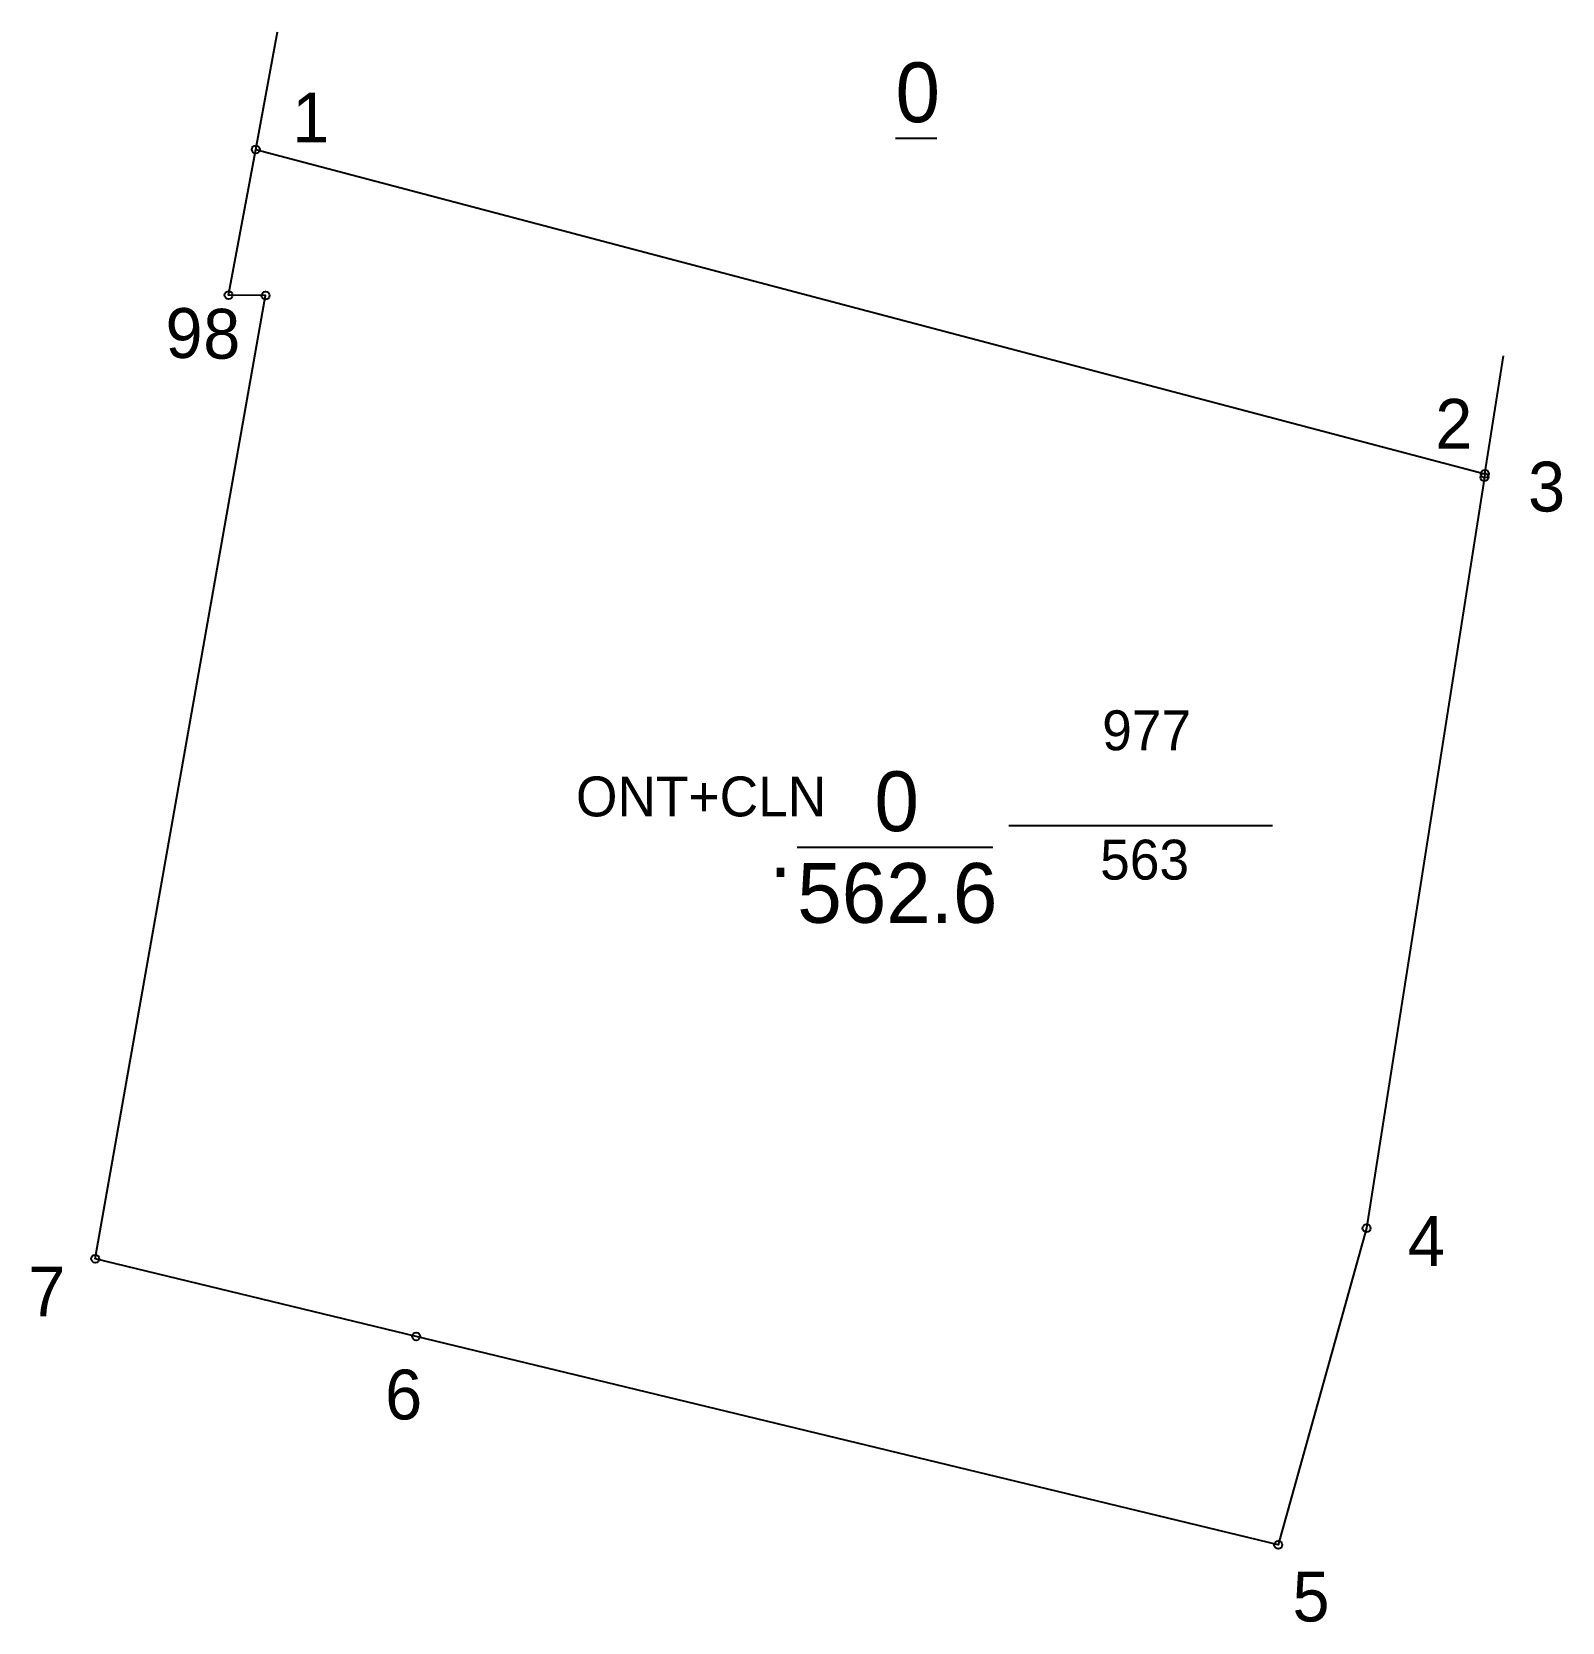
# Model space of a CAD drawing. Extents: x 548828 to 549271, y 1838227 to 1838343.
# Drawn here: x 548828.34 to 548859.35, y 1838286.14 to 1838318.35 of the extents above.
import ezdxf

# ---------------------------------------------------------------- set-up
doc = ezdxf.new("R2010")
doc.units = 0
for name, color, linetype in [('Level 1', 7, 'Continuous'), ('Level 10', 7, 'Continuous'), ('Level 11', 7, 'Continuous'), ('Level 13', 7, 'Continuous'), ('Level 27', 7, 'Continuous'), ('Level 36', 7, 'Continuous'), ('Level 63', 7, 'Continuous'), ('Level 9', 7, 'Continuous')]:
    doc.layers.add(name, color=color, linetype=linetype)

msp = doc.modelspace()

# ---------------------------------------------------------------- linework, layer by layer
at = {"layer": 'Level 10'}
msp.add_lwpolyline([(548855.385, 1838294.12), (548853.595, 1838287.705), (548836.13, 1838291.93), (548829.627, 1838293.503), (548833.08, 1838313.01), (548832.33, 1838313.02), (548832.88, 1838315.97), (548857.782, 1838309.4), (548857.771, 1838309.33)], close=True, dxfattribs=at)
at = {"layer": 'Level 11'}
for centre in [(548832.88, 1838315.97), (548832.33, 1838313.02), (548833.08, 1838313.01), (548857.771, 1838309.33), (548857.782, 1838309.4), (548855.385, 1838294.12), (548855.385, 1838294.12), (548829.627, 1838293.503), (548836.13, 1838291.93), (548853.595, 1838287.705)]:
    msp.add_circle(centre, 0.0808, dxfattribs=at)
at = {"layer": 'Level 13'}
msp.add_line((548848.14, 1838302.28), (548853.48, 1838302.28), dxfattribs=at)
at = {"layer": 'Level 27'}
for p, q in [((548832.88, 1838315.97), (548833.318, 1838318.353)), ((548857.782, 1838309.4), (548858.157, 1838311.793))]:
    msp.add_line(p, q, dxfattribs=at)
at = {"layer": 'Level 63'}
msp.add_line((548848.14, 1838302.28), (548853.48, 1838302.28), dxfattribs=at)
at = {"layer": 'Level 9'}
for p, q in [((548845.84, 1838316.199), (548846.676, 1838316.199)), ((548843.85, 1838301.84), (548847.811, 1838301.84))]:
    msp.add_line(p, q, dxfattribs=at)

# ---------------------------------------------------------------- texts
at = {"layer": 'Level 1'}
for s, p in [('977', (548850.028, 1838303.802)), ('ONT+CLN', (548839.368, 1838302.462)), ('563', (548849.987, 1838301.182))]:
    msp.add_text(s, height=0.8076, dxfattribs=at).set_placement(p)
at = {"layer": 'Level 13'}
for s, height, p in [('977', 0.8076, (548850.028, 1838303.802)), ('ONT+CLN', 0.8076, (548839.368, 1838302.462)), ('0', 1.211, (548845.415, 1838302.163)), ('563', 0.8076, (548849.987, 1838301.182)), ('562.6', 1.2114, (548843.851, 1838300.306)), ('.', 1.211, (548843.287, 1838301.234))]:
    msp.add_text(s, height=height, dxfattribs=at).set_placement(p)
at = {"layer": 'Level 36'}
msp.add_text('0', height=1.211, dxfattribs=at).set_placement((548845.842, 1838316.522))
at = {"layer": 'Level 9'}
for s, p in [('1', (548833.621, 1838316.114)), ('9', (548831.052, 1838311.747)), ('8', (548831.816, 1838311.733)), ('2', (548856.777, 1838309.909)), ('3', (548858.657, 1838308.637)), ('4', (548856.221, 1838293.358)), ('7', (548828.274, 1838292.336)), ('6', (548835.501, 1838290.248)), ('5', (548853.884, 1838286.156))]:
    msp.add_text(s, height=1.009, dxfattribs=at).set_placement(p)

doc.saveas('drawing.dxf')
